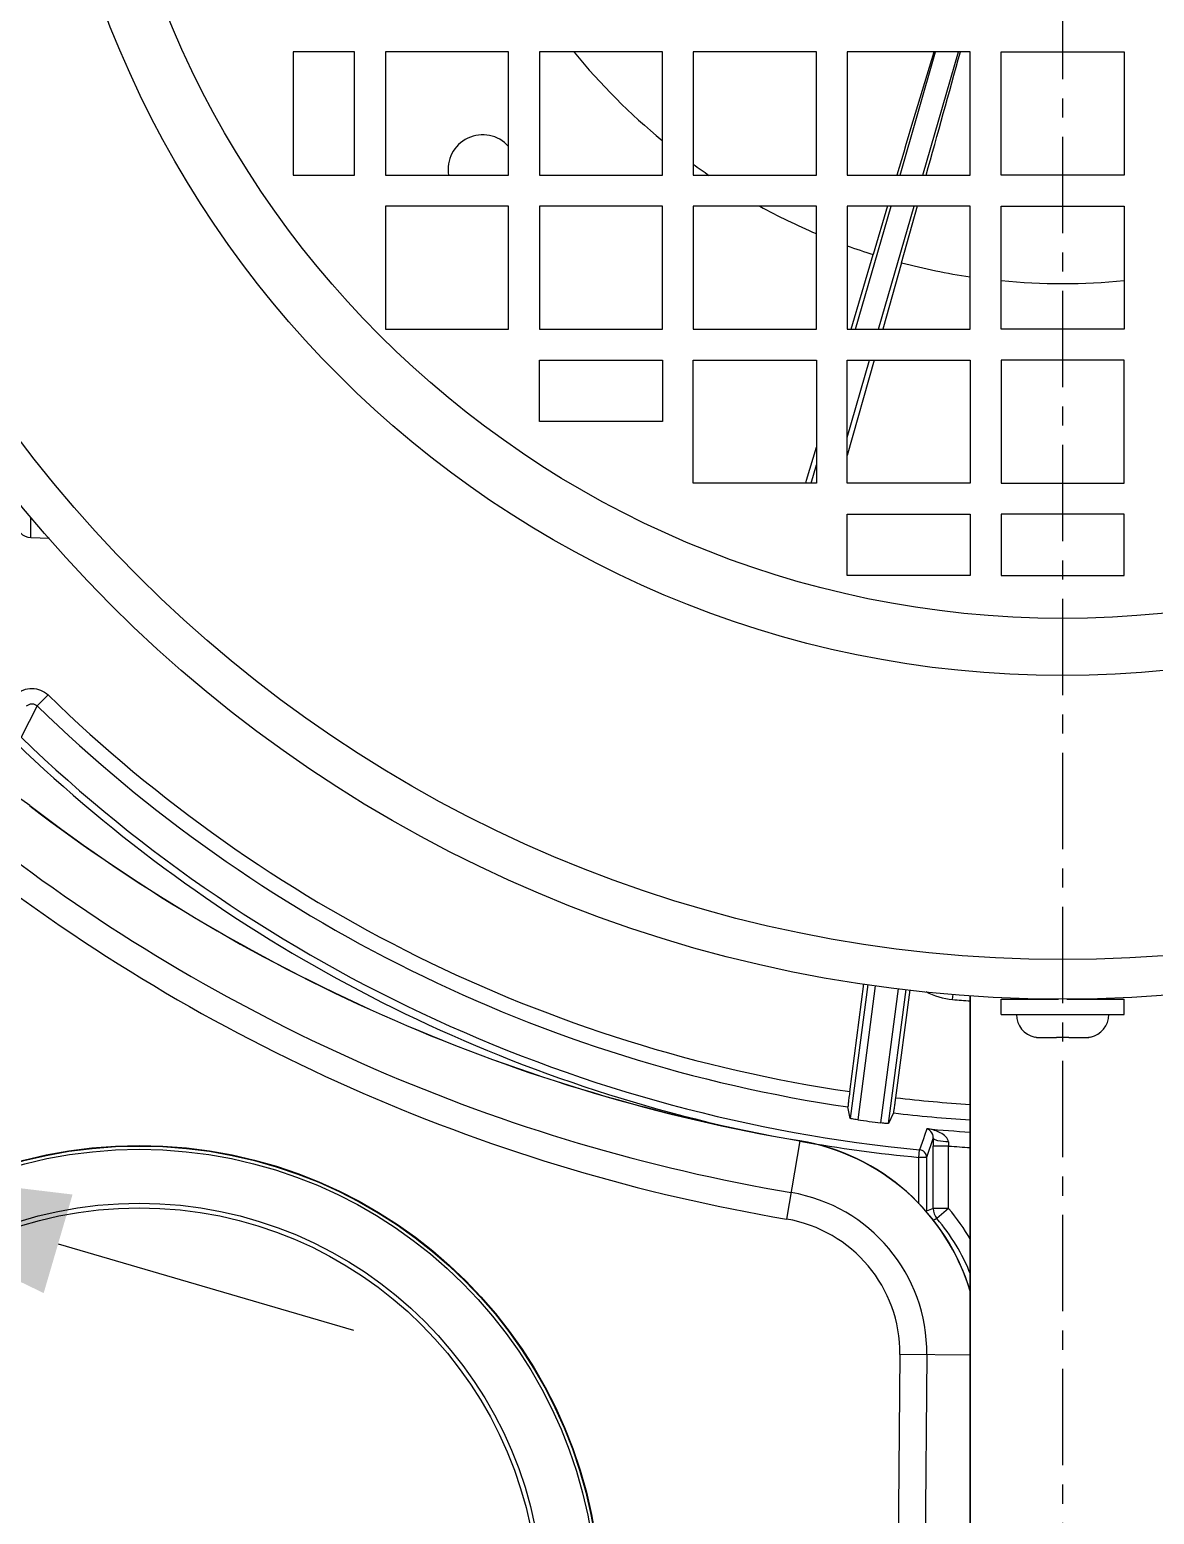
# Model space of a CAD drawing. Header units: millimetres. Extents: x -6 to 705, y -10 to 538.
# Drawn here: x 491.21 to 505.82, y 295.84 to 315.12 of the extents above; entities that cross this region are included whole.
import ezdxf

# ---------------------------------------------------------------- set-up
doc = ezdxf.new("R2010")
doc.units = ezdxf.units.MM
doc.linetypes.add('CENTER', pattern=[2, 1.25, -0.25, 0.25, -0.25])
doc.layers.add('02___PRT_ALL_AXES', color=7, linetype='Continuous')
doc.layers.add('06___PRT_ALL_SURFS', color=7, linetype='Continuous')
doc.layers.add('\\M+5D6D0\\M+5D0C4\\M+5CFDF\\M+5B2E3', color=7, linetype='CENTER', lineweight=25)
doc.layers.add('\\M+5D7DC\\M+5C4DA\\M+5BFF2\\M+5CFDF', color=7, linetype='Continuous', lineweight=50)

msp = doc.modelspace()

# ---------------------------------------------------------------- linework, layer by layer
at = {"color": 0, "linetype": 'Continuous', "lineweight": -3}
for p, q in [((495.429, 314.826), (494.629, 314.826)), ((494.629, 314.826), (494.629, 313.226)), ((495.429, 313.226), (495.429, 314.826)), ((497.429, 314.826), (495.829, 314.826)), ((495.829, 314.826), (495.829, 313.226)), ((497.429, 313.226), (497.429, 314.826)), ((497.829, 314.826), (497.829, 313.226)), ((499.429, 314.826), (497.829, 314.826)), ((499.429, 313.226), (499.429, 314.826)), ((499.829, 314.826), (499.829, 313.226)), ((501.429, 314.826), (499.829, 314.826)), ((501.429, 313.226), (501.429, 314.826)), ((501.829, 314.826), (501.829, 313.226)), ((503.429, 314.826), (501.829, 314.826)), ((502.516, 313.226), (502.978, 314.826)), ((502.814, 313.226), (503.276, 314.826)), ((503.429, 313.226), (503.429, 314.826)), ((503.829, 313.226), (503.829, 314.826)), ((503.829, 314.826), (505.429, 314.826)), ((505.429, 314.826), (505.429, 313.226)), ((494.629, 313.226), (495.429, 313.226)), ((495.829, 313.226), (497.429, 313.226)), ((497.829, 313.226), (499.429, 313.226)), ((499.829, 313.226), (501.429, 313.226)), ((501.829, 313.226), (503.429, 313.226)), ((505.429, 313.226), (503.829, 313.226)), ((495.829, 312.826), (495.829, 311.226)), ((497.429, 312.826), (495.829, 312.826)), ((497.429, 311.226), (497.429, 312.826)), ((497.829, 312.826), (497.829, 311.226)), ((499.429, 312.826), (497.829, 312.826)), ((499.429, 311.226), (499.429, 312.826)), ((499.829, 312.826), (499.829, 311.226)), ((501.429, 312.826), (499.829, 312.826)), ((501.429, 311.226), (501.429, 312.826)), ((501.829, 312.826), (501.829, 311.226)), ((503.429, 312.826), (501.829, 312.826)), ((501.938, 311.226), (502.401, 312.826)), ((502.355, 312.827), (502.168, 312.196)), ((502.236, 311.226), (502.698, 312.826)), ((502.535, 312.09), (502.743, 312.827)), ((503.429, 311.226), (503.429, 312.826)), ((503.829, 311.226), (503.829, 312.826)), ((503.829, 312.826), (505.429, 312.826)), ((505.429, 312.826), (505.429, 311.226)), ((501.882, 311.226), (502.168, 312.196)), ((502.535, 312.09), (502.292, 311.226)), ((495.829, 311.226), (497.429, 311.226)), ((497.829, 311.226), (499.429, 311.226)), ((499.829, 311.226), (501.429, 311.226)), ((501.829, 311.226), (503.429, 311.226)), ((505.429, 311.226), (503.829, 311.226)), ((497.829, 310.026), (497.829, 310.826)), ((497.829, 310.826), (499.429, 310.826)), ((499.429, 310.826), (499.429, 310.026)), ((499.829, 309.226), (499.829, 310.826)), ((499.829, 310.826), (501.429, 310.826)), ((501.429, 310.826), (501.429, 309.226)), ((501.829, 309.818), (502.12, 310.826)), ((501.829, 309.226), (501.829, 310.826)), ((501.829, 310.826), (503.429, 310.826)), ((502.179, 310.826), (501.829, 309.588)), ((503.429, 310.826), (503.429, 309.226)), ((503.829, 310.826), (503.829, 309.226)), ((505.429, 310.826), (503.829, 310.826)), ((505.429, 309.226), (505.429, 310.826)), ((499.429, 310.026), (497.829, 310.026)), ((501.302, 309.264), (501.429, 309.693)), ((501.361, 309.226), (501.429, 309.463)), ((501.291, 309.226), (501.302, 309.264)), ((501.429, 309.226), (499.829, 309.226)), ((503.429, 309.226), (501.829, 309.226)), ((503.829, 309.226), (505.429, 309.226)), ((491.222, 308.519), (491.222, 308.78)), ((501.829, 308.026), (501.829, 308.826)), ((501.829, 308.826), (503.429, 308.826)), ((503.429, 308.826), (503.429, 308.026)), ((503.829, 308.826), (503.829, 308.026)), ((505.429, 308.826), (503.829, 308.826)), ((505.429, 308.026), (505.429, 308.826)), ((491.222, 308.519), (491.462, 308.511)), ((503.429, 308.026), (501.829, 308.026)), ((503.829, 308.026), (505.429, 308.026)), ((491.305, 306.334), (491.445, 306.477)), ((491.305, 306.334), (491.094, 305.927)), ((501.862, 301.324), (502.046, 302.724)), ((502.096, 302.716), (501.867, 300.978)), ((502.195, 302.699), (501.966, 300.959)), ((502.267, 300.919), (502.496, 302.662)), ((502.367, 300.912), (502.596, 302.652)), ((502.462, 301.245), (502.646, 302.647)), ((503.2, 302.52), (503.205, 302.591)), ((504.267, 302.033), (504.267, 302.035)), ((504.34, 302.026), (504.549, 302.026)), ((504.549, 302.026), (504.549, 302.032)), ((504.709, 302.032), (504.709, 302.026)), ((504.709, 302.026), (504.918, 302.026)), ((504.991, 302.035), (504.991, 302.033)), ((501.867, 300.978), (501.839, 301.126)), ((502.432, 301.048), (502.367, 300.912)), ((502.864, 300.843), (502.834, 300.756)), ((501.214, 300.686), (501.042, 299.669)), ((502.761, 300.471), (502.771, 300.57)), ((502.819, 300.712), (502.771, 300.57)), ((502.834, 300.756), (502.819, 300.712)), ((502.948, 300.725), (502.861, 300.471)), ((502.948, 299.806), (502.948, 300.619)), ((503.148, 300.619), (502.948, 300.619)), ((503.148, 299.806), (503.148, 300.619)), ((502.761, 299.866), (502.761, 300.471)), ((502.861, 300.471), (502.761, 300.471)), ((502.861, 300.471), (502.861, 299.774)), ((503.148, 299.806), (502.948, 299.806)), ((503.148, 299.806), (502.996, 299.676)), ((502.515, 297.912), (502.475, 293.378)), ((503.429, 297.904), (502.515, 297.912)), ((502.864, 297.909), (502.825, 293.375))]:
    msp.add_line(p, q, dxfattribs=at)
for centre, radius in [((504.629, 320.026), 17.5), ((504.629, 320.026), 16.986), ((504.629, 320.026), 13.298), ((504.629, 320.026), 12.555), ((492.629, 294.626), 6), ((492.629, 294.626), 5.993), ((492.629, 294.626), 5.95), ((492.629, 294.626), 5.25), ((492.629, 294.626), 5.19)]:
    msp.add_circle(centre, radius, dxfattribs=at)
for centre, radius, start, end in [((504.629, 320.026), 8.208, 219.3334, 230.6704), ((845.951, 211.198), 358.31, 163.18916, 163.45623), ((133.708, 416.673), 383.368, 344.34557, 344.59375), ((504.629, 320.026), 8.208, 234.1954, 235.9711), ((504.629, 320.026), 8.208, 241.3405, 247.0427), ((504.629, 320.026), 8.208, 250.0463, 252.5551), ((504.629, 320.026), 8.208, 255.2214, 261.5907), ((504.629, 320.026), 8.208, 264.4041, 275.5945), ((491.229, 308.719), 0.2, 180, 268), ((504.629, 320.026), 18.905, 225.7821, 261.5836), ((504.629, 320.026), 19.105, 225.7821, 261.6031), ((504.629, 320.026), 19.644, 226.1693, 257.414), ((504.629, 320.026), 19.545, 226.1693, 264.544), ((504.997, 323.071), 22.702, 232.5922, 260.4078), ((504.997, 323.071), 23.383, 232.5922, 260.4078), ((504.997, 323.071), 23.733, 232.5922, 260.4078), ((504.629, 320.026), 17.564, 265.3314, 266.0823), ((504.329, 302.326), 0.3, 180, 258.0729), ((504.929, 302.326), 0.3, 281.9271, 0), ((504.339, 302.339), 0.312, 256.6768, 261.1278), ((504.34, 302.342), 0.316, 261.1302, 265.5778), ((504.34, 302.347), 0.32, 265.5806, 270.0049), ((504.918, 302.347), 0.32, 269.9951, 274.4194), ((504.919, 302.342), 0.316, 274.4222, 278.8698), ((504.919, 302.339), 0.312, 278.8722, 283.3232), ((504.629, 320.026), 18.905, 263.4164, 266.3606), ((504.629, 320.026), 19.252, 262.0484, 262.9516), ((504.629, 320.026), 19.105, 263.3969, 266.3983), ((504.629, 320.026), 19.264, 264.7425, 266.4285), ((502.79, 300.243), 0.605, 80.7268, 82.9932), ((502.837, 300.748), 0.099, 69.4307, 73.9754), ((504.629, 320.026), 19.644, 259.9863, 264.544), ((500.748, 297.927), 2.798, 16.5536, 80.4078), ((525.037, 300.62), 22.089, 179.729, 180.0033), ((509.332, 301.086), 6.202, 183.8274, 184.3198), ((504.629, 320.026), 19.464, 265.6356, 266.4635), ((500.748, 297.927), 2.117, 359.5, 80.4078), ((508.401, 285.037), 15.743, 110.2657, 110.6023), ((503.148, 299.806), 0.2, 180.0043, 220.5298), ((501.026, 297.991), 2.792, 30.4296, 40.5341), ((500.748, 297.927), 1.767, 359.5, 80.4078), ((507.894, 287.312), 13.299, 111.6113, 111.8402), ((501.026, 297.991), 2.592, 21.8318, 40.5341)]:
    msp.add_arc(centre, radius, start, end, dxfattribs=at)
for points, knots in [([(491.027, 306.477), (491.055, 306.504), (491.12, 306.547), (491.236, 306.569), (491.351, 306.547), (491.417, 306.503), (491.445, 306.477)], [0, 0, 0, 0, 0.24979, 0.499723, 0.749804, 1, 1, 1, 1]), ([(491.166, 306.333), (491.184, 306.351), (491.235, 306.373), (491.287, 306.351), (491.305, 306.334)], [0, 0, 0, 0, 0.499146, 1, 1, 1, 1]), ([(501.862, 301.324), (501.859, 301.3), (501.853, 301.254), (501.846, 301.2), (501.842, 301.165), (501.84, 301.146), (501.84, 301.134), (501.839, 301.128), (501.839, 301.126)], [0, 0, 0, 0, 0.370428, 0.689058, 0.813652, 0.908947, 0.971795, 1, 1, 1, 1]), ([(502.432, 301.048), (502.433, 301.049), (502.434, 301.056), (502.436, 301.068), (502.439, 301.086), (502.445, 301.122), (502.452, 301.175), (502.458, 301.221), (502.462, 301.245)], [0, 0, 0, 0, 0.028205, 0.091053, 0.186348, 0.310942, 0.629572, 1, 1, 1, 1]), ([(501.966, 300.959), (501.953, 300.961), (501.93, 300.964), (501.903, 300.969), (501.885, 300.972), (501.876, 300.974), (501.871, 300.976), (501.868, 300.977), (501.867, 300.978)], [0, 0, 0, 0, 0.376862, 0.698599, 0.822718, 0.916011, 0.975507, 1, 1, 1, 1]), ([(502.367, 300.912), (502.366, 300.912), (502.363, 300.912), (502.357, 300.911), (502.348, 300.912), (502.33, 300.912), (502.302, 300.915), (502.279, 300.918), (502.267, 300.919)], [0, 0, 0, 0, 0.024493, 0.083989, 0.177282, 0.301401, 0.623138, 1, 1, 1, 1]), ([(502.948, 300.725), (502.949, 300.754), (502.93, 300.804), (502.889, 300.834), (502.871, 300.841)], [0, 0, 0, 0, 0.607523, 1, 1, 1, 1]), ([(503.144, 300.672), (503.141, 300.725), (503.062, 300.786), (502.966, 300.823), (502.914, 300.836), (502.888, 300.84)], [0, 0, 0, 0, 0.49957, 0.750524, 1, 1, 1, 1]), ([(502.861, 300.471), (502.861, 300.495), (502.842, 300.544), (502.795, 300.568), (502.771, 300.57)], [0, 0, 0, 0, 0.499786, 1, 1, 1, 1]), ([(503.144, 300.672), (503.098, 300.673), (503.035, 300.679), (502.97, 300.698), (502.949, 300.716), (502.948, 300.725)], [0, 0, 0, 0, 0.661434, 0.879593, 1, 1, 1, 1])]:
    msp.add_open_spline(points, degree=3, knots=knots, dxfattribs=at)
for points in [[(502.852, 302.625), (502.958, 302.567), (503.079, 302.53), (503.2, 302.52)], [(504.549, 302.032), (504.576, 302.031), (504.629, 302.03), (504.682, 302.031), (504.709, 302.032)]]:
    msp.add_open_spline(points, degree=3, dxfattribs=at)
at = {"layer": '02___PRT_ALL_AXES', "color": 0, "linetype": 'Continuous', "lineweight": -3}
for p, q in [((503.429, 302.568), (503.429, 287.826)), ((503.829, 302.326), (503.829, 302.526)), ((503.829, 302.526), (504.574, 302.526)), ((504.684, 302.526), (505.429, 302.526)), ((505.429, 302.326), (505.429, 302.526)), ((503.829, 302.326), (505.429, 302.326))]:
    msp.add_line(p, q, dxfattribs=at)
for centre, radius, start, end in [((497.093, 313.301), 0.45, 41.6101, 189.635), ((489.506, 302.815), 2.8, 52.5922, 133.5), ((504.997, 323.071), 22.7, 232.5922, 260.4078), ((500.748, 297.927), 2.8, 16.734, 80.4078)]:
    msp.add_arc(centre, radius, start, end, dxfattribs=at)
at = {"layer": '06___PRT_ALL_SURFS', "color": 0, "linetype": 'Continuous', "lineweight": -3}
msp.add_line((503.429, 287.826), (503.429, 302.568), dxfattribs=at)
at = {"layer": '\\M+5D6D0\\M+5D0C4\\M+5CFDF\\M+5B2E3', "color": 1}
msp.add_line((504.629, 361.724), (504.629, 278.113), dxfattribs=at)
at = {"layer": '\\M+5D7DC\\M+5C4DA\\M+5BFF2\\M+5CFDF', "lineweight": 25}
msp.add_line((491.575, 299.349), (495.415, 298.226), dxfattribs=at)
at = {"layer": '\\M+5D7DC\\M+5C4DA\\M+5BFF2\\M+5CFDF'}
msp.add_solid([(491.763, 299.989), (491.388, 298.709), (487.736, 300.472)], dxfattribs=at)

doc.saveas('drawing.dxf')
